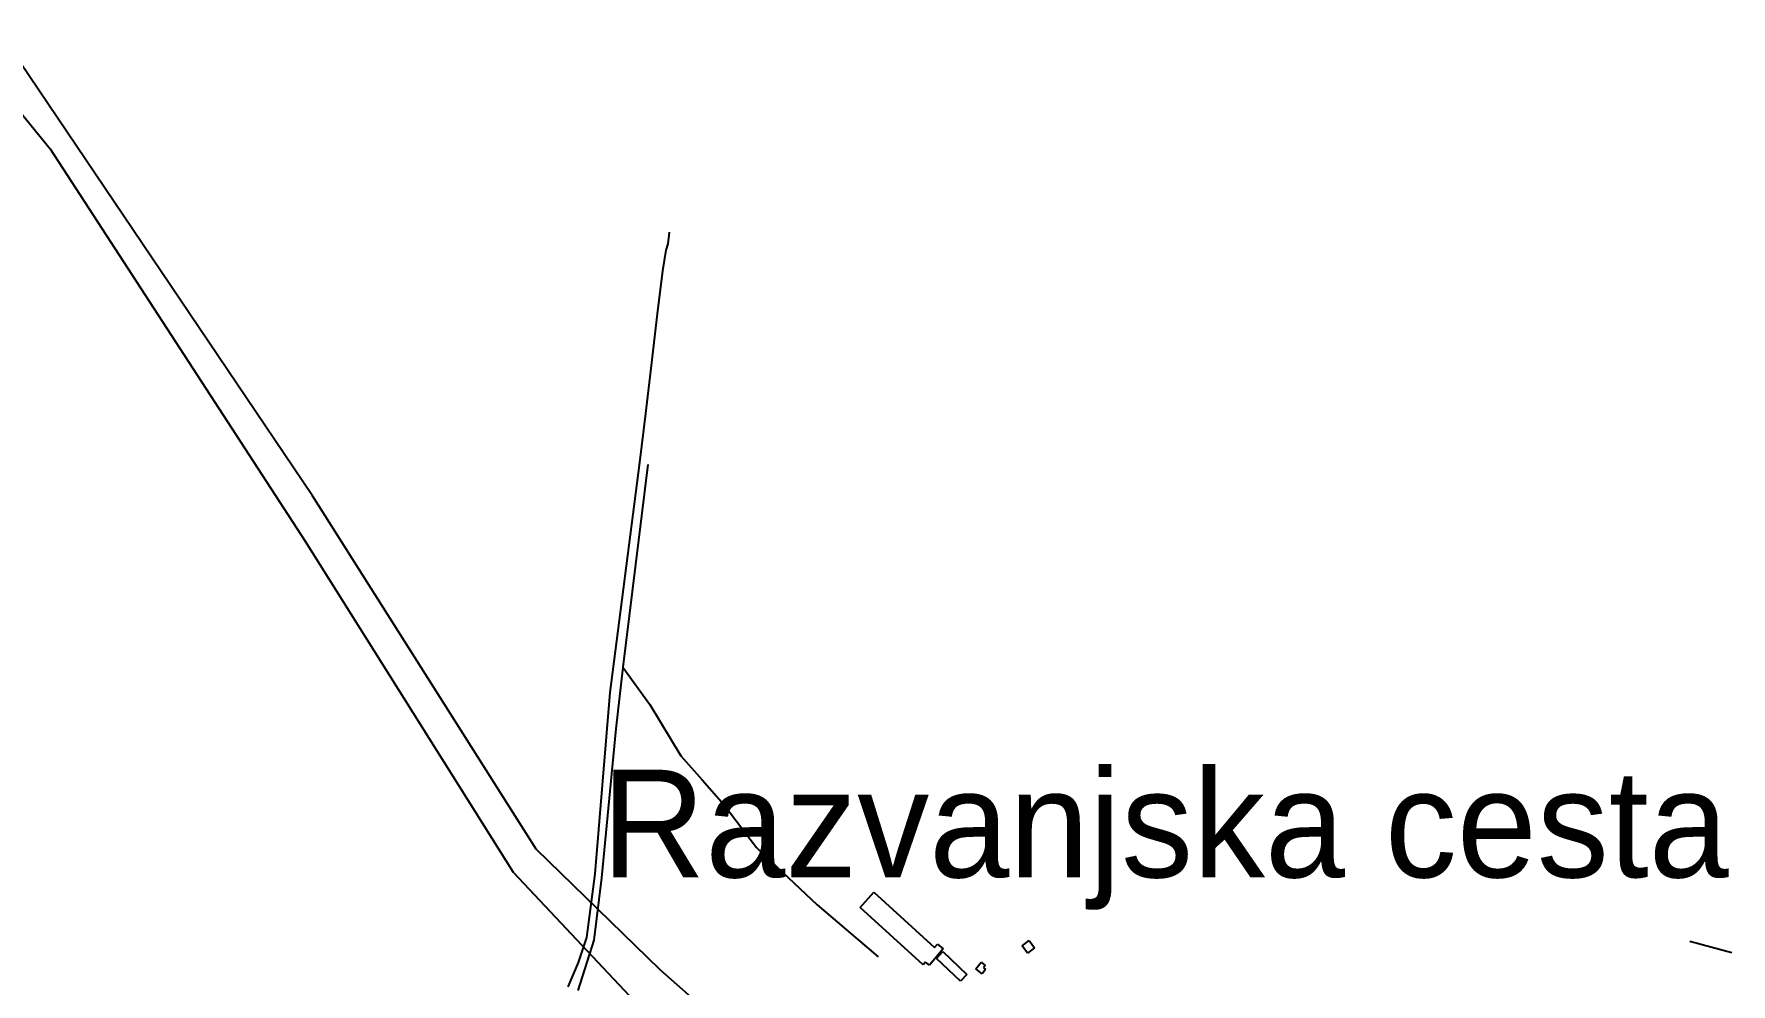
# Model space of a CAD drawing. Extents: x -8864 to 13231, y -7697 to 8949.
# Drawn here: x -4097 to -3118, y 4997 to 5545 of the extents above; entities that cross this region are included whole.
import ezdxf

# ---------------------------------------------------------------- set-up
doc = ezdxf.new("R2010")
doc.units = 0
for name, color, linetype in [('OSM_BUILDING_YES', 9, 'CONTINUOUS'), ('OSM_HIGHWAY_CYCLEWAY', 8, 'CONTINUOUS'), ('OSM_HIGHWAY_PROPOSED', 8, 'CONTINUOUS'), ('OSM_HIGHWAY_SERVICE', 8, 'CONTINUOUS'), ('OSM_HIGHWAY_TERTIARY', 8, 'CONTINUOUS'), ('OSM_LABELS', 8, 'CONTINUOUS')]:
    doc.layers.add(name, color=color, linetype=linetype)

msp = doc.modelspace()

# ---------------------------------------------------------------- linework, layer by layer
at = {"layer": 'OSM_BUILDING_YES'}
for p, q in [((-3620.47513, 5041.500138), (-3612.603766, 5050.21782)), ((-3584.257668, 5008.441886), (-3620.47513, 5041.500138)), ((-3612.603766, 5050.21782), (-3577.741588, 5018.393832)), ((-3527.16731, 5019.405706), (-3523.032546, 5022.407969)), ((-3523.032546, 5022.407969), (-3519.946788, 5018.126964)), ((-3572.726273, 5017.637706), (-3580.536381, 5008.13054)), ((-3577.741588, 5018.393832), (-3575.972828, 5020.339743)), ((-3576.439903, 5012.122438), (-3572.764558, 5016.02538)), ((-3562.596104, 4998.990317), (-3576.439903, 5012.122438)), ((-3575.972828, 5020.339743), (-3572.726273, 5017.637706)), ((-3572.764558, 5016.02538), (-3558.920759, 5002.904379)), ((-3524.081551, 5015.113582), (-3527.16731, 5019.405706)), ((-3519.946788, 5018.126964), (-3524.081551, 5015.113582)), ((-3582.818158, 5010.031973), (-3584.257668, 5008.441886)), ((-3580.536381, 5008.13054), (-3582.818158, 5010.031973)), ((-3558.920759, 5002.904379), (-3562.596104, 4998.990317)), ((-3553.813561, 5006.017837), (-3550.812029, 5009.965256)), ((-3550.184157, 5003.249083), (-3553.813561, 5006.017837)), ((-3550.812029, 5009.965256), (-3548.361799, 5008.097182)), ((-3548.277572, 5005.71761), (-3550.184157, 5003.249083)), ((-3548.361799, 5008.097182), (-3549.472059, 5006.651648)), ((-3549.472059, 5006.651648), (-3548.277572, 5005.71761))]:
    msp.add_line(p, q, dxfattribs=at)
at = {"layer": 'OSM_HIGHWAY_CYCLEWAY'}
for p, q in [((-3731.485862, 5424.210836), (-3732.710977, 5420.519165)), ((-3730.689537, 5430.804695), (-3731.485862, 5424.210836)), ((-3732.710977, 5420.519165), (-3734.632876, 5408.510112)), ((-3734.632876, 5408.510112), (-3737.710977, 5383.702524)), ((-3737.710977, 5383.702524), (-3741.026445, 5353.924523)), ((-3741.026445, 5353.924523), (-3744.311284, 5326.38154)), ((-3744.311284, 5326.38154), (-3747.75692, 5298.049072)), ((-3747.75692, 5298.049072), (-3764.885559, 5165.526959)), ((-3764.885559, 5165.526959), (-3773.553248, 5060.803577)), ((-3773.553248, 5060.803577), (-3778.469022, 5024.220446)), ((-3778.469022, 5024.220446), (-3783.162743, 5009.742867)), ((-3783.162743, 5009.742867), (-3789.135179, 4995.687828))]:
    msp.add_line(p, q, dxfattribs=at)
at = {"layer": 'OSM_HIGHWAY_PROPOSED'}
for p, q in [((-4141.087745, 5544.279118), (-4087.672731, 5478.92986)), ((-3936.478227, 5278.790111), (-4116.103056, 5545.124199)), ((-4087.672731, 5478.92986), (-3940.559392, 5252.670423)), ((-3807.450648, 5075.169961), (-3936.478227, 5278.790111)), ((-3940.559392, 5252.670423), (-3820.720175, 5061.915526)), ((-3735.857991, 5005.628654), (-3807.450648, 5075.169961)), ((-3820.720175, 5061.915526), (-3741.501177, 4977.607533)), ((-3605.299018, 4890.252798), (-3735.857991, 5005.628654))]:
    msp.add_line(p, q, dxfattribs=at)
at = {"layer": 'OSM_HIGHWAY_SERVICE'}
for p, q in [((-3757.450643, 5180.126853), (-3741.914653, 5158.466081)), ((-3741.914653, 5158.466081), (-3723.897806, 5128.821514)), ((-3723.897806, 5128.821514), (-3711.692598, 5115.011104)), ((-3711.692598, 5115.011104), (-3699.142826, 5100.822631)), ((-3699.142826, 5100.822631), (-3680.398567, 5076.092879)), ((-3680.398567, 5076.092879), (-3678.599179, 5074.391597)), ((-3678.599179, 5074.391597), (-3645.276051, 5042.99015)), ((-3645.276051, 5042.99015), (-3610.153536, 5012.989758))]:
    msp.add_line(p, q, dxfattribs=at)
at = {"layer": 'OSM_HIGHWAY_TERTIARY'}
for p, q in [((-3742.925373, 5296.825928), (-3757.450643, 5180.126853)), ((-3757.450643, 5180.126853), (-3761.371011, 5144.577835)), ((-3761.371011, 5144.577835), (-3769.763048, 5058.613037)), ((-3769.763048, 5058.613037), (-3774.081579, 5022.641478)), ((-3774.081579, 5022.641478), (-3783.338854, 4993.6752)), ((-3117.703252, 5015.347091), (-3142.006471, 5021.818636))]:
    msp.add_line(p, q, dxfattribs=at)

# ---------------------------------------------------------------- texts
at = {"layer": 'OSM_LABELS'}
msp.add_text('Razvanjska cesta', height=62.042552, dxfattribs=at).set_placement((-3769.739716, 5058.852043))

doc.saveas('drawing.dxf')
